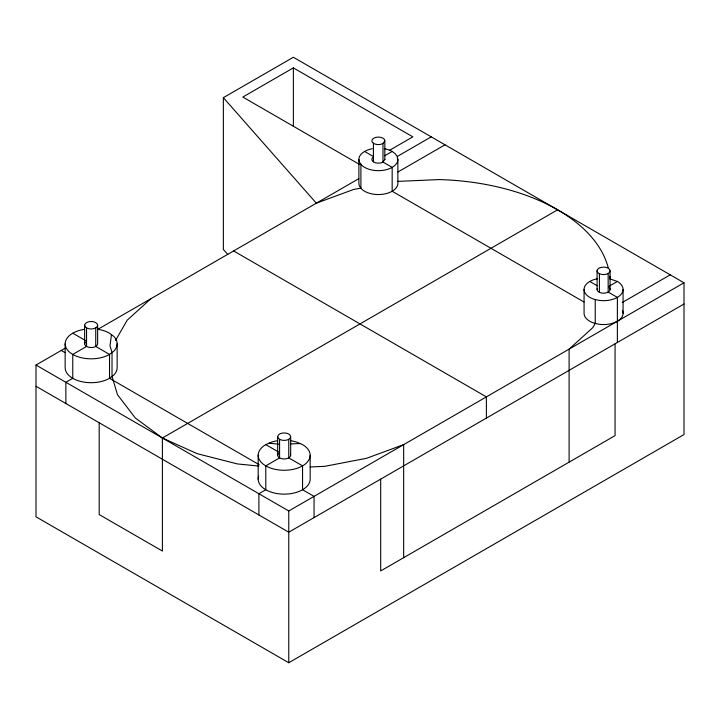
<?xml version="1.0" encoding="UTF-8"?>
<svg xmlns="http://www.w3.org/2000/svg" width="720" height="720" viewBox="0 0 720 720"><rect width="100%" height="100%" fill="white"/><g stroke="black" fill="none" stroke-linecap="round" stroke-linejoin="round"><path stroke-width="1.08" d="M111.456 334.647L109.998 345.762L112.023 352.548L112.023 376.434L117.477 394.704L135.297 417.96L162.387 438.003L197.109 453.645L237.393 463.932L258.876 466.074M384.885 159.408L382.977 162.063A6.498 3.753 0 0 1 373.788 162.063L372.753 161.28A6.498 3.753 0 0 1 372.753 157.527M115.542 340.425L127.224 320.157L150.894 298.71M382.977 143.487L384.885 140.832A6.498 3.753 0 0 0 376.704 137.205A6.498 3.753 0 0 0 372.753 142.713L373.788 143.487A6.498 3.753 0 0 0 382.977 143.487L382.977 162.063L392.166 167.364L392.166 191.25L583.974 301.986M227.799 254.457L223.371 249.435L223.371 97.659L293.364 57.258L684 282.789L684 434.556L288.765 662.742L36 516.816L36 365.04L65.169 348.201M389.52 150.327L412.848 136.854L293.364 67.869L242.811 97.056L359.379 164.358M384.813 155.691L392.166 151.443L395.271 153.774L397.215 156.492L397.881 159.408L397.881 183.285A19.494 11.259 0 0 1 383.427 194.157A19.494 11.259 0 0 1 361.494 188.919L359.55 186.201A19.494 11.259 0 0 1 358.884 183.285L358.884 159.408M97.317 329.634L358.803 178.668M397.431 156.366L431.235 136.854M397.935 171.999L445.023 144.81M557.613 209.817L162.387 438.003L162.387 551.043L99.189 514.557L99.189 422.748M609.093 286.236L617.364 281.457A19.494 11.259 0 0 1 620.46 295.047A19.494 11.259 0 0 1 598.527 300.294L593.829 299.169A19.494 11.259 0 0 1 584.181 288.243A19.494 11.259 0 0 1 597.555 278.712M622.17 302.562L670.212 274.824M36 365.04L288.765 510.975L684 282.789M684 304.011L288.765 532.197L36 386.271M258.894 514.953L258.894 493.731L265.788 489.744L265.788 465.867A26.001 15.012 0 0 1 265.788 444.636L271.17 442.251A26.001 15.012 0 0 1 277.443 440.757M397.449 181.395L439.2 179.577A179.541 103.662 0 0 1 608.193 267.633M290.421 443.952L300.051 443.529M310.14 466.974L324.72 466.335L366.516 458.307L403.659 444.636L403.659 557.676M269.037 443.196L278.658 444.159M609.561 278.775L617.364 281.457M364.599 151.443L372.87 156.222M589.788 281.457L597.141 285.705M233.613 250.947L486.387 396.882L486.387 418.104M72.765 333.198L85.635 340.632M265.788 444.636L278.658 452.07M61.281 350.451L65.106 352.656M259.2 464.715L109.53 378.306A26.001 15.012 0 0 1 81.198 381.564A26.001 15.012 0 0 1 65.151 367.695L65.151 343.809M223.371 97.659L316.341 203.184L353.484 189.522L360.909 188.1L360.909 164.214M623.07 289.422L623.07 313.299M617.364 342.486L617.364 297.378L608.166 292.077A6.498 3.753 0 0 1 600.327 292.671L598.977 292.077A6.498 3.753 0 0 1 597.294 288.45M615.06 343.818L615.06 435.618L380.682 570.942L380.682 479.133M610.074 270.846L610.074 289.422M608.166 273.501L608.166 292.077A6.498 3.753 0 0 0 609.201 287.541M599.418 273.69L599.418 292.266M597.078 270.846L597.078 289.422M595.242 299.511L595.242 323.388L592.776 327.672L569.106 349.119L569.106 462.15M584.073 289.422L584.073 313.299A19.494 11.259 0 0 0 593.829 323.046L598.527 324.171A19.494 11.259 0 0 0 622.404 310.383M397.449 157.518L397.449 159.687M384.831 141.048L384.831 159.615M373.446 143.235L373.446 161.811M314.046 517.608L314.046 496.377L302.553 489.744L302.553 465.867A26.001 15.012 0 0 0 302.553 444.636L297.171 442.251A26.001 15.012 0 0 0 290.898 440.757M310.167 455.256L310.167 479.133A26.001 15.012 0 0 1 281.619 494.073A26.001 15.012 0 0 1 258.678 476.199M293.364 67.869L293.364 126.045M290.673 436.68L290.673 455.256M288.765 439.335L288.765 457.902L302.553 465.867A26.001 15.012 0 0 1 265.788 465.867L279.576 457.902L279.576 439.335A6.498 3.753 0 0 1 282.492 433.053A6.498 3.753 0 0 1 290.448 437.652A6.498 3.753 0 0 1 279.576 439.335M288.765 510.975L288.765 662.742M277.668 436.68L277.668 455.256M258.174 455.256L258.174 479.133M117.144 343.809L117.144 367.695A26.001 15.012 0 0 1 113.661 375.201L109.53 378.306L109.53 354.429L113.661 351.315A26.001 15.012 0 0 0 113.661 336.312L109.53 333.198A26.001 15.012 0 0 0 97.875 329.319M97.65 325.242L97.65 343.809A6.498 3.753 0 0 1 89.469 347.436A6.498 3.753 0 0 1 85.518 341.937M95.742 327.897L95.742 346.464L109.53 354.429A26.001 15.012 0 0 1 68.634 351.315A26.001 15.012 0 0 1 84.42 329.319M86.553 327.897A6.498 3.753 0 0 0 97.425 326.214A6.498 3.753 0 0 0 89.469 321.615A6.498 3.753 0 0 0 86.553 327.897L86.553 346.464L72.765 354.429L72.765 378.306L65.871 382.284L65.871 403.515M84.654 325.242L84.654 343.809M290.448 454.284A6.498 3.753 0 0 1 283.32 458.973A6.498 3.753 0 0 1 278.541 453.375M609.795 276.084A179.541 103.662 0 0 1 610.002 278.19M397.881 159.408A19.494 11.259 0 0 1 383.427 170.28A19.494 11.259 0 0 1 361.494 165.033L359.55 162.324A19.494 11.259 0 0 1 372.366 148.698M384.399 148.698A19.494 11.259 0 0 1 392.166 151.443M600.327 267.597L598.977 268.191A6.498 3.753 0 0 0 598.977 273.501L600.327 274.095A6.498 3.753 0 0 0 609.849 271.818A6.498 3.753 0 0 0 603.576 267.093L600.327 267.597"/></g></svg>
